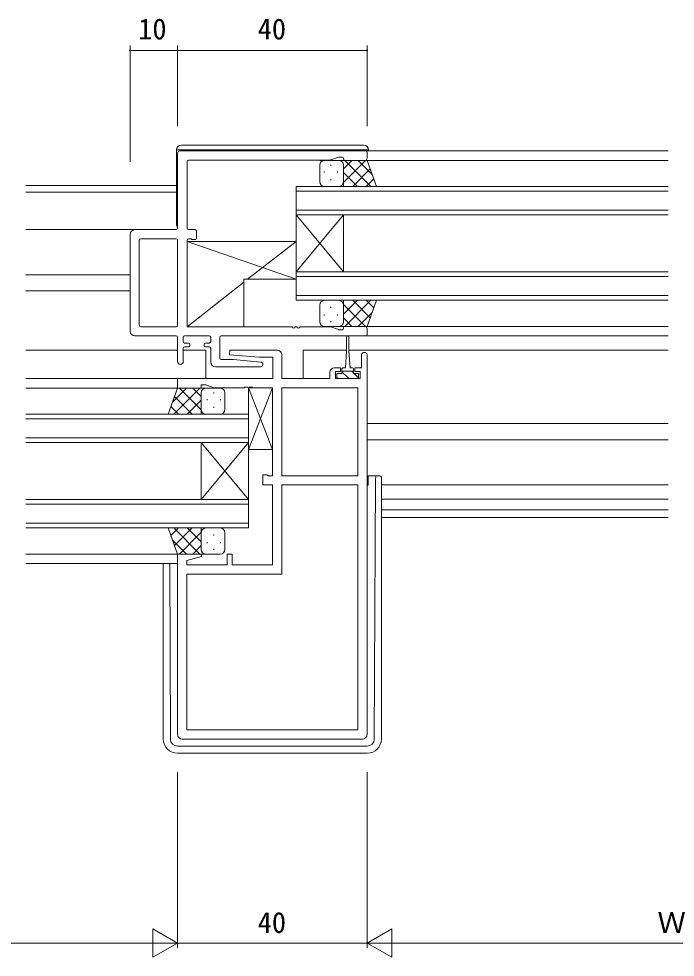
# Model space of a CAD drawing. Units: millimetres, scale not verified. Extents: x -567 to 567, y -403 to 403.
# Drawn here: x 43.9 to 182.4, y -210.3 to -12.4 of the extents above; entities that cross this region are included whole.
import ezdxf
from ezdxf.enums import TextEntityAlignment as Align

# ---------------------------------------------------------------- set-up
doc = ezdxf.new("R2010")
doc.units = ezdxf.units.MM
doc.header["$LTSCALE"] = 2
for name, color, linetype, lineweight in [('0-0_0', 2, 'Continuous', 9), ('0-1_USER1', 4, 'Continuous', 9), ('0-2_YKK_ZWAK', 6, 'Continuous', 9), ('0-4_YKK_12', 7, 'Continuous', 9)]:
    doc.layers.add(name, color=color, linetype=linetype, lineweight=lineweight)
doc.styles.add('ＭＳ ゴシック', font='')
doc.styles.get('ＭＳ ゴシック').set_extended_font_data('MS Gothic')

msp = doc.modelspace()

# ---------------------------------------------------------------- linework, layer by layer
at = {"layer": '0-0_0'}
for p, q in [((107.716, -40.263), (180.916, -40.263)), ((107.416, -42.263), (180.916, -42.263)), ((77.216, -47.563), (45.416, -47.563)), ((77.216, -48.963), (45.416, -48.963)), ((180.916, -47.761), (102.416, -47.761)), ((102.416, -47.761), (102.416, -53.761)), ((102.416, -48.761), (180.916, -48.761)), ((180.916, -52.761), (102.416, -52.761)), ((102.416, -53.761), (180.916, -53.761)), ((102.416, -53.761), (112.416, -65.761)), ((102.416, -65.761), (112.416, -53.761)), ((102.416, -65.761), (102.416, -53.761)), ((112.416, -65.761), (112.416, -53.761)), ((68.416, -56.863), (45.416, -56.863)), ((67.416, -66.363), (45.416, -66.363)), ((180.916, -65.761), (102.416, -65.761)), ((102.416, -65.761), (102.416, -71.761)), ((102.416, -66.761), (180.916, -66.761)), ((67.416, -69.763), (45.416, -69.763)), ((180.916, -70.761), (102.416, -70.761)), ((102.416, -71.761), (180.916, -71.761)), ((116.916, -77.263), (180.916, -77.263)), ((117.134, -79.263), (180.916, -79.263)), ((77.416, -82.263), (45.416, -82.263)), ((83.416, -82.263), (78.616, -82.263)), ((83.416, -82.263), (83.416, -88.263)), ((113.066, -82.263), (103.916, -82.263)), ((103.916, -82.263), (103.916, -88.156)), ((113.566, -82.263), (180.916, -82.263)), ((77.716, -88.263), (45.416, -88.263)), ((77.416, -90.263), (45.416, -90.263)), ((45.416, -95.761), (92.415, -95.761)), ((92.415, -96.761), (45.416, -96.761)), ((92.415, -95.761), (92.415, -101.761)), ((117.416, -97.763), (180.916, -97.763)), ((45.416, -100.761), (92.415, -100.761)), ((92.415, -101.761), (45.416, -101.761)), ((92.415, -101.761), (82.415, -113.761)), ((92.415, -113.761), (82.415, -101.761)), ((82.415, -113.761), (82.415, -101.761)), ((92.415, -113.761), (92.415, -101.761)), ((117.416, -101.163), (180.916, -101.163)), ((117.416, -110.662), (117.616, -110.662)), ((120.416, -110.662), (180.916, -110.662)), ((45.416, -113.761), (92.415, -113.761)), ((92.415, -114.761), (45.416, -114.761)), ((92.415, -113.761), (92.415, -119.761)), ((120.416, -113.663), (180.916, -113.663)), ((120.416, -115.933), (180.916, -115.933)), ((120.416, -117.563), (180.916, -117.563)), ((45.416, -118.761), (92.415, -118.761)), ((92.415, -119.761), (45.416, -119.761)), ((77.916, -125.263), (45.416, -125.263)), ((77.416, -127.263), (45.416, -127.263))]:
    msp.add_line(p, q, dxfattribs=at)
at = {"layer": '0-1_USER1'}
for p, q in [((116.716, -39.063), (78.216, -39.063)), ((77.216, -55.863), (77.216, -40.063)), ((77.216, -40.063), (77.716, -40.063)), ((77.716, -40.063), (117.216, -40.063)), ((117.216, -40.063), (117.716, -40.063)), ((117.716, -40.063), (117.716, -40.263)), ((107.416, -46.765), (107.416, -43.264)), ((108.416, -42.264), (111.416, -42.264)), ((109.779, -43.184), (109.779, -43.384)), ((117.416, -42.264), (111.416, -42.264)), ((112.416, -46.885), (117.036, -42.264)), ((112.416, -44.056), (114.208, -42.264)), ((112.416, -43.264), (112.416, -46.864)), ((112.684, -42.264), (118.184, -47.764)), ((115.513, -42.264), (118.473, -45.225)), ((119.38, -47.764), (117.416, -42.264)), ((108.364, -44.599), (108.364, -44.799)), ((111.194, -44.599), (111.194, -44.799)), ((112.416, -43.664), (112.416, -47.764)), ((112.416, -44.825), (115.356, -47.764)), ((114.365, -47.764), (118.06, -44.069)), ((109.779, -46.214), (109.779, -46.414)), ((117.193, -47.764), (118.805, -46.153)), ((111.416, -47.764), (108.416, -47.764)), ((111.194, -47.764), (119.38, -47.764)), ((112.416, -47.653), (112.527, -47.764)), ((79.416, -77.333), (79.416, -59.333)), ((79.416, -59.333), (102.416, -67.333)), ((79.416, -59.333), (102.416, -59.333)), ((102.416, -59.333), (92.194, -67.333)), ((102.416, -59.333), (102.416, -67.333)), ((91.416, -67.942), (79.416, -77.333)), ((102.416, -67.333), (91.416, -67.333)), ((91.416, -67.333), (91.416, -77.333)), ((107.416, -72.763), (107.416, -76.263)), ((111.416, -71.763), (108.416, -71.763)), ((109.779, -73.313), (109.779, -73.113)), ((111.194, -71.763), (119.38, -71.763)), ((112.416, -74.703), (115.356, -71.763)), ((112.416, -71.875), (112.527, -71.763)), ((112.416, -75.863), (112.416, -71.763)), ((112.416, -72.643), (117.036, -77.263)), ((112.416, -76.263), (112.416, -72.663)), ((112.684, -77.263), (118.184, -71.763)), ((114.365, -71.763), (118.06, -75.459)), ((117.193, -71.763), (118.805, -73.375)), ((119.38, -71.763), (117.416, -77.263)), ((108.364, -74.928), (108.364, -74.728)), ((111.194, -74.928), (111.194, -74.728)), ((115.513, -77.263), (118.473, -74.302)), ((109.779, -76.343), (109.779, -76.143)), ((112.416, -75.471), (114.208, -77.263)), ((91.416, -77.333), (79.416, -77.333)), ((108.416, -77.263), (111.416, -77.263)), ((117.416, -77.263), (111.416, -77.263)), ((113.066, -82.463), (113.066, -79.513)), ((113.566, -79.513), (113.566, -82.463)), ((113.066, -82.463), (112.816, -85.963)), ((113.566, -82.463), (113.816, -85.963)), ((112.066, -86.363), (112.066, -87.163)), ((112.066, -86.663), (114.566, -86.663)), ((112.816, -85.963), (112.466, -85.963)), ((114.166, -85.963), (113.816, -85.963)), ((114.566, -87.059), (114.17, -86.663)), ((114.566, -87.163), (114.566, -86.363)), ((111.016, -87.163), (112.066, -87.163)), ((111.016, -88.263), (111.016, -87.163)), ((111.28, -88.263), (111.016, -88)), ((115.616, -88.263), (111.016, -88.263)), ((114.566, -87.163), (115.616, -87.163)), ((115.616, -88.109), (114.67, -87.163)), ((115.616, -87.163), (115.616, -88.263)), ((75.452, -95.764), (77.416, -90.264)), ((79.319, -90.264), (76.359, -93.225)), ((82.148, -90.264), (76.648, -95.764)), ((77.416, -90.264), (83.416, -90.264)), ((82.416, -94.885), (77.796, -90.264)), ((82.416, -92.056), (80.624, -90.264)), ((86.416, -90.264), (83.416, -90.264)), ((92.416, -103.193), (92.416, -90.193)), ((97.416, -90.193), (92.416, -103.193)), ((97.416, -103.193), (92.416, -90.193)), ((92.416, -90.193), (97.416, -90.193)), ((97.416, -90.193), (97.416, -103.193)), ((80.467, -95.764), (76.772, -92.069)), ((82.416, -92.825), (79.476, -95.764)), ((82.416, -91.264), (82.416, -94.864)), ((82.416, -91.664), (82.416, -95.764)), ((83.638, -92.599), (83.638, -92.799)), ((85.053, -91.184), (85.053, -91.384)), ((86.468, -92.599), (86.468, -92.799)), ((87.416, -94.765), (87.416, -91.264)), ((77.639, -95.764), (76.027, -94.153)), ((85.053, -94.214), (85.053, -94.414)), ((83.638, -95.764), (75.452, -95.764)), ((82.416, -95.653), (82.305, -95.764)), ((83.416, -95.764), (86.416, -95.764)), ((97.416, -103.193), (92.416, -103.193)), ((117.616, -110.763), (117.616, -108.763)), ((119.208, -109.763), (119.216, -108.763)), ((119.216, -108.763), (120.116, -108.763)), ((117.616, -110.763), (117.416, -110.763)), ((118.928, -164.275), (119.208, -109.763)), ((120.416, -109.063), (120.416, -109.763)), ((120.416, -109.763), (120.416, -164.263)), ((83.638, -119.763), (75.452, -119.763)), ((75.452, -119.763), (77.416, -125.263)), ((77.639, -119.763), (76.027, -121.375)), ((82.148, -125.263), (76.648, -119.763)), ((80.467, -119.763), (76.772, -123.459)), ((82.416, -120.643), (77.796, -125.263)), ((82.416, -122.703), (79.476, -119.763)), ((82.416, -119.875), (82.305, -119.763)), ((82.416, -123.863), (82.416, -119.763)), ((82.416, -124.263), (82.416, -120.663)), ((83.416, -119.763), (86.416, -119.763)), ((79.319, -125.263), (76.359, -122.302)), ((85.053, -121.313), (85.053, -121.113)), ((87.416, -120.763), (87.416, -124.263)), ((82.416, -123.471), (80.624, -125.263)), ((83.638, -122.928), (83.638, -122.728)), ((85.053, -124.343), (85.053, -124.143)), ((86.468, -122.928), (86.468, -122.728)), ((77.416, -125.263), (83.416, -125.263)), ((86.416, -125.263), (83.416, -125.263)), ((74.416, -127.263), (74.416, -164.263)), ((75.904, -164.275), (75.762, -127.263)), ((117.428, -165.763), (77.404, -165.763)), ((77.416, -167.263), (117.416, -167.263))]:
    msp.add_line(p, q, dxfattribs=at)
for points in [[(113.525, -88.263), (113.316, -88.055), (112.066, -86.805)], [(117.616, -108.763), (118.916, -108.763), (119.216, -108.763)]]:
    msp.add_lwpolyline(points, dxfattribs=at)
for centre, radius, start, end in [((78.216, -40.063), 1, 90, 180), ((116.716, -40.063), 1, 0, 90), ((108.416, -43.264), 1, 90, 180), ((111.416, -43.264), 1, 360, 90), ((111.416, -43.264), 1, 360, 90), ((108.416, -46.764), 1, 180, 270), ((111.416, -46.764), 1, 270, 360), ((111.416, -46.764), 1, 270, 360), ((77.716, -55.863), 0.5, 180, 233.1301), ((108.416, -72.763), 1, 90, 180), ((111.416, -72.763), 1, 0, 90), ((111.416, -72.763), 1, 0, 90), ((108.416, -76.263), 1, 180, 270), ((111.416, -76.263), 1, 270, 0), ((111.416, -76.263), 1, 270, 0), ((113.316, -79.513), 0.25, 0, 180), ((112.466, -86.363), 0.4, 90, 180), ((114.166, -86.363), 0.4, 0, 90), ((83.416, -91.264), 1, 90, 180), ((83.416, -91.264), 1, 90, 180), ((86.416, -91.264), 1, 0, 90), ((83.416, -94.764), 1, 180, 270), ((83.416, -94.764), 1, 180, 270), ((86.416, -94.764), 1, 270, 0), ((120.116, -109.063), 0.3, 0, 90), ((83.416, -120.763), 1, 90, 180), ((83.416, -120.763), 1, 90, 180), ((86.416, -120.763), 1, 360, 90), ((83.416, -124.263), 1, 180, 270), ((83.416, -124.263), 1, 180, 270), ((86.416, -124.263), 1, 270, 360), ((77.416, -164.263), 3, 180, 270), ((77.404, -164.263), 1.5, 180.45233, 270), ((117.416, -164.263), 3, 270, 0), ((117.428, -164.263), 1.5, 270, 359.54767)]:
    msp.add_arc(centre, radius, start, end, dxfattribs=at)
at = {"layer": '0-2_YKK_ZWAK'}
for p, q in [((67.416, -42.563), (67.416, -18.063)), ((77.416, -19.063), (67.416, -19.063)), ((77.416, -35.063), (77.416, -18.063)), ((77.416, -35.063), (77.416, -18.063)), ((117.416, -19.063), (77.416, -19.063)), ((117.416, -35.063), (117.416, -18.063)), ((77.416, -171.263), (77.416, -208.263)), ((77.416, -171.263), (77.416, -208.263)), ((117.416, -171.263), (117.416, -208.263)), ((117.416, -171.263), (117.416, -208.263)), ((72.22, -204.263), (72.22, -210.263)), ((77.416, -207.263), (72.22, -204.263)), ((117.416, -207.263), (122.612, -204.263)), ((-51.584, -207.263), (71.416, -207.263)), ((77.416, -207.263), (67.024, -207.263)), ((77.416, -207.263), (72.22, -210.263)), ((77.416, -207.263), (117.416, -207.263)), ((117.416, -207.263), (127.808, -207.263)), ((123.416, -207.263), (241.416, -207.263))]:
    msp.add_line(p, q, dxfattribs=at)
msp.add_lwpolyline([(117.416, -207.263), (122.612, -210.263), (122.612, -204.263)], dxfattribs=at)
for centre, start, end in [((67.416, -19.063), 0, 180), ((67.416, -19.063), 180, 0), ((77.416, -19.063), 0, 180), ((77.416, -19.063), 0, 180), ((77.416, -19.063), 180, 0), ((77.416, -19.063), 180, 0), ((117.416, -19.063), 0, 180), ((117.416, -19.063), 180, 0)]:
    msp.add_arc(centre, 0.106, start, end, dxfattribs=at)
at = {"layer": '0-4_YKK_12'}
for p, q in [((77.416, -40.763), (77.416, -56.563)), ((117.116, -40.263), (77.916, -40.263)), ((117.416, -41.763), (117.416, -40.563)), ((79.416, -56.563), (79.416, -42.493)), ((79.716, -42.193), (109.632, -42.193)), ((109.735, -42.175), (111.366, -41.581)), ((111.469, -41.563), (112.116, -41.563)), ((112.416, -41.863), (112.416, -41.963)), ((112.716, -42.263), (116.916, -42.263)), ((77.116, -56.863), (68.416, -56.863)), ((81.116, -56.863), (79.716, -56.863)), ((81.416, -58.663), (81.416, -57.163)), ((67.416, -57.863), (67.416, -78.263)), ((69.346, -59.093), (69.346, -77.033)), ((77.116, -58.793), (69.646, -58.793)), ((77.416, -77.033), (77.416, -59.093)), ((79.416, -77.033), (79.416, -59.093)), ((79.716, -58.793), (80.216, -58.793)), ((80.543, -58.963), (81.116, -58.963)), ((69.646, -77.333), (77.116, -77.333)), ((101.458, -77.333), (79.716, -77.333)), ((102.458, -77.333), (102.374, -77.333)), ((109.632, -77.333), (103.374, -77.333)), ((111.366, -77.945), (109.735, -77.351)), ((112.116, -77.963), (111.469, -77.963)), ((112.416, -77.563), (112.416, -77.663)), ((116.916, -77.263), (112.716, -77.263)), ((117.416, -78.963), (117.416, -77.763)), ((68.416, -79.263), (77.116, -79.263)), ((77.416, -79.563), (77.416, -84.663)), ((78.616, -80.463), (78.616, -79.563)), ((78.916, -79.263), (84.116, -79.263)), ((79.716, -80.763), (78.916, -80.763)), ((80.016, -81.263), (80.016, -81.063)), ((83.016, -81.063), (83.016, -81.263)), ((84.116, -80.763), (83.316, -80.763)), ((84.416, -79.563), (84.416, -80.463)), ((86.346, -83.963), (86.346, -79.563)), ((86.646, -79.263), (117.116, -79.263)), ((78.616, -84.663), (78.616, -81.863)), ((78.916, -81.563), (79.716, -81.563)), ((83.316, -81.563), (84.116, -81.563)), ((84.416, -81.863), (84.416, -84.763)), ((89.21, -84.263), (86.646, -84.263)), ((94.96, -84.765), (89.236, -84.264)), ((117.416, -83.363), (117.416, -163.263)), ((85.416, -85.763), (94.916, -85.763)), ((115.486, -90.193), (115.486, -108.733)), ((115.486, -110.663), (115.486, -162.333)), ((116.416, -164.263), (78.416, -164.263))]:
    msp.add_line(p, q, dxfattribs=at)
for points in [[(77.416, -163.263), (77.416, -125.263), (82.376, -125.263), (82.445, -125.786), (79.346, -126.616), (79.346, -127.533), (87.916, -127.533), (87.916, -125.263), (88.916, -125.263), (88.916, -127.533), (97.416, -127.533), (97.416, -110.663), (95.416, -110.663), (95.416, -108.563), (96.216, -108.563), (96.38, -108.648), (96.543, -108.733), (97.416, -108.733), (97.416, -90.193), (93.374, -90.193), (93.191, -90.073), (92.641, -90.073), (92.458, -90.193), (92.374, -90.193), (92.191, -90.073), (91.641, -90.073), (91.458, -90.193), (85.147, -90.193), (83.416, -89.563), (82.416, -89.563), (82.416, -90.263), (77.416, -90.263), (77.416, -88.263), (97.486, -88.263), (97.486, -83.763), (94.609, -83.763), (88.396, -83.22), (88.438, -82.263), (98.416, -82.263)], [(99.416, -83.263), (99.416, -88.263), (109.516, -88.263), (109.516, -86.963)], [(110.516, -85.963), (111.816, -85.963), (111.816, -86.763), (110.716, -86.763), (110.716, -88.263), (115.916, -88.263), (115.916, -86.763), (114.816, -86.763), (114.816, -85.963), (116.216, -85.963), (116.216, -83.363)]]:
    msp.add_lwpolyline(points, dxfattribs=at)
for points in [[(115.486, -90.193), (115.486, -108.733), (99.416, -108.733), (99.416, -90.193)], [(115.486, -110.663), (115.486, -162.333), (79.346, -162.333), (79.346, -129.463), (99.416, -129.463), (99.416, -110.663)]]:
    msp.add_lwpolyline(points, close=True, dxfattribs=at)
for centre, radius, start, end in [((77.916, -40.763), 0.5, 90, 180), ((117.116, -40.563), 0.3, 0, 90), ((79.716, -42.493), 0.3, 90, 180), ((109.632, -41.893), 0.3, 270, 290), ((111.469, -41.863), 0.3, 90, 110), ((112.116, -41.863), 0.3, 0, 90), ((112.716, -41.963), 0.3, 180, 270), ((116.916, -41.763), 0.5, 270, 0), ((68.416, -57.863), 1, 90, 180), ((77.116, -56.563), 0.3, 270, 0), ((79.716, -56.563), 0.3, 180, 270), ((81.116, -57.163), 0.3, 0, 90), ((69.646, -59.093), 0.3, 90, 180), ((77.116, -59.093), 0.3, 0, 90), ((79.716, -59.093), 0.3, 90, 180), ((80.216, -58.993), 0.2, 35.09963, 90), ((80.543, -58.763), 0.2, 215.09963, 270), ((81.116, -58.663), 0.3, 270, 0), ((69.646, -77.033), 0.3, 180, 270), ((77.116, -77.033), 0.3, 270, 0), ((79.716, -77.033), 0.3, 180, 270), ((68.416, -78.263), 1, 180, 270), ((101.458, -77.533), 0.2, 23.57818, 90), ((101.916, -77.333), 0.3, 203.57818, 336.42182), ((102.374, -77.533), 0.2, 90, 156.42182), ((102.458, -77.533), 0.2, 23.57818, 90), ((102.916, -77.333), 0.3, 203.57818, 336.42182), ((103.374, -77.533), 0.2, 90, 156.42182), ((109.632, -77.633), 0.3, 70, 90), ((111.469, -77.663), 0.3, 250, 270), ((112.116, -77.663), 0.3, 270, 0), ((112.716, -77.563), 0.3, 90, 180), ((116.916, -77.763), 0.5, 0, 90), ((117.116, -78.963), 0.3, 270, 0), ((77.116, -79.563), 0.3, 0, 90), ((78.916, -79.563), 0.3, 90, 180), ((78.916, -80.463), 0.3, 180, 270), ((79.716, -81.063), 0.3, 0, 90), ((83.316, -81.063), 0.3, 90, 180), ((84.116, -79.563), 0.3, 0, 90), ((84.116, -80.463), 0.3, 270, 0), ((86.646, -79.563), 0.3, 90, 180), ((78.916, -81.863), 0.3, 90, 180), ((79.716, -81.263), 0.3, 270, 0), ((83.316, -81.263), 0.3, 180, 270), ((84.116, -81.863), 0.3, 0, 90), ((98.416, -83.263), 1, 0.00001, 89.99999), ((116.816, -83.363), 0.6, 359.99999, 180.00001), ((78.016, -84.663), 0.6, 180, 0), ((85.416, -84.763), 1, 180, 270), ((86.646, -83.963), 0.3, 180, 270), ((89.21, -84.563), 0.3, 85, 90), ((94.916, -85.263), 0.5, 270, 85), ((110.516, -86.963), 1, 90.00001, 179.99999), ((78.416, -163.263), 1, 180.00001, 269.99999), ((116.416, -163.263), 1, 270.00001, 359.99999)]:
    msp.add_arc(centre, radius, start, end, dxfattribs=at)

# ---------------------------------------------------------------- texts
at = {"layer": '0-2_YKK_ZWAK', "style": 'ＭＳ ゴシック'}
for s, p in [('10', (69.114, -18.063)), ('40', (94.322, -18.063)), ('40', (94.322, -206.463)), ('Ｗ', (178.658, -206.463))]:
    msp.add_text(s, height=4.399, dxfattribs=at).set_placement(p, align=Align.BOTTOM_LEFT)

doc.saveas('drawing.dxf')
